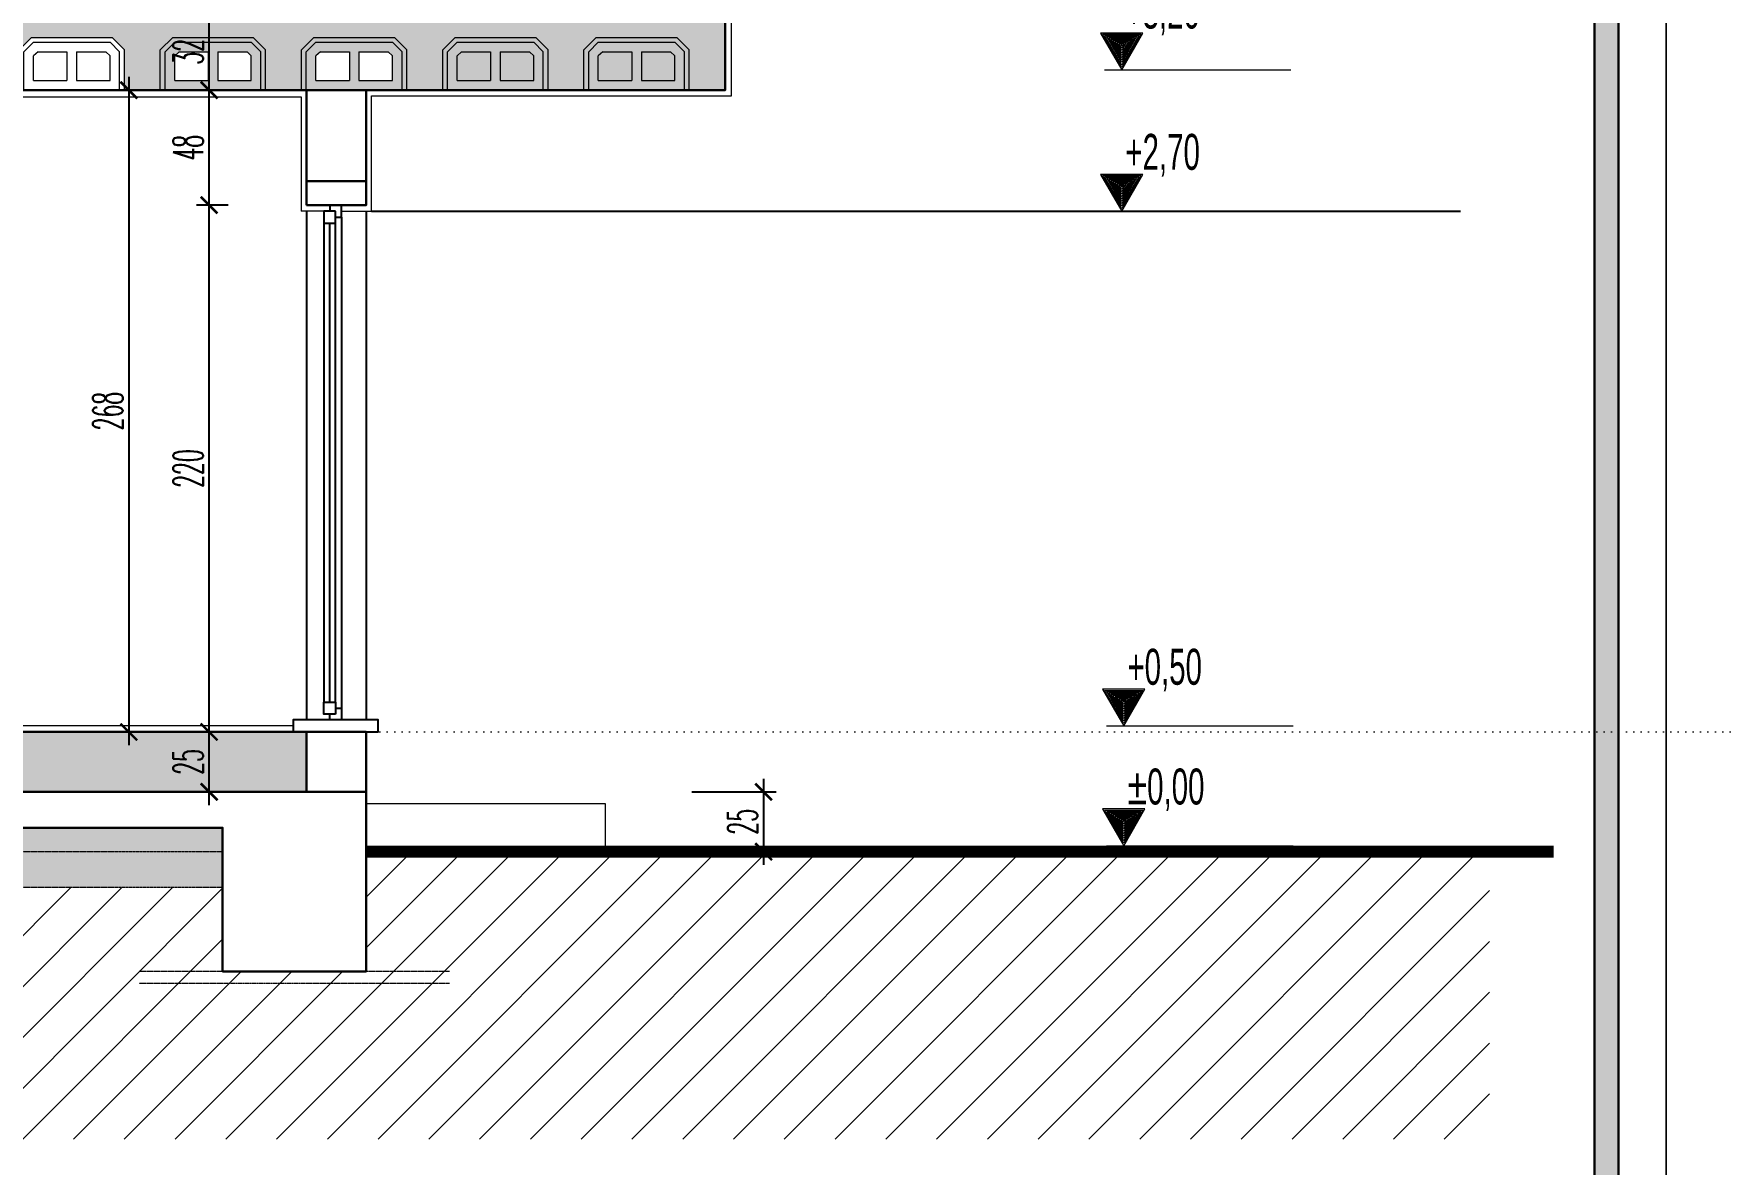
# Model space of a CAD drawing. Extents: x 775040 to 808375, y 4159409 to 4163651.
# Drawn here: x 793736 to 794443, y 4160081 to 4160553 of the extents above; entities that cross this region are included whole.
import ezdxf

# ---------------------------------------------------------------- set-up
doc = ezdxf.new("R2010")
doc.units = 0
doc.header["$MEASUREMENT"] = 0
doc.header["$PDMODE"] = 3
for name, pattern in [('ACAD_ISO07W100', [3, 0, -3]), ('DASHED2', [0.1875, 0.125, -0.0625]), ('DUZ', [500, 500])]:
    doc.linetypes.add(name, pattern=pattern)
doc.layers.get('0').update_dxf_attribs({"linetype": 'DUZ'})
for name, color, linetype, lineweight in [('25yazi', 255, 'Continuous', 15), ('duvar', 7, 'Continuous', 25), ('KALIN', 30, 'Continuous', 18), ('kapı', 3, 'Continuous', 9), ('P-HatchLight', 200, 'Continuous', 5), ('P-Levels', 240, 'Continuous', 20), ('P-Oklar', 31, 'Continuous', 18), ('Z_ duvar', 7, 'Continuous', 30), ('Z_antet', 31, 'Continuous', 30), ('Z_asmolen', 53, 'Continuous', 9), ('Z_g5', 5, 'Continuous', 18), ('Z_g6', 6, 'Continuous', 20), ('Z_izdot', 42, 'ACAD_ISO07W100', 9), ('Z_iç ölçü dikey', 111, 'Continuous', 25), ('Z_kesit döşeme', 5, 'Continuous', 30), ('Z_kolon tarama', 171, 'Continuous', 5), ('Z_sıva', 241, 'Continuous', 5), ('Z_tarama', 8, 'Continuous', 5), ('Z_yazı', 4, 'Continuous', 20)]:
    doc.layers.add(name, color=color, linetype=linetype, lineweight=lineweight)
for name, color, linetype in [('denizlik', 25, 'Continuous'), ('kot', 4, 'Continuous'), ('pencere', 3, 'Continuous')]:
    doc.layers.add(name, color=color, linetype=linetype)
doc.styles.add('50', font='swisscl.ttf', dxfattribs={"height": 50})
doc.styles.add('OLCUIC', font='ROMANS.SHX', dxfattribs={"width": 0.5})
doc.dimstyles.new('ölçü 50', dxfattribs={"dimtxt": 12.5, "dimasz": 7, "dimexe": 5.3, "dimexo": 5, "dimgap": 2.5, "dimtad": 1, "dimdec": 0, "dimzin": 9, "dimdsep": 46, "dimtxsty": 'OLCUIC', "dimblk1": 'ARCHTICK', "dimblk2": 'ARCHTICK', "dimsah": 1, "dimcen": 0, "dimdle": 5.5, "dimadec": 0, "dimazin": 0, "dimtfac": 1, "dimtdec": 0, "dimtix": 1, "dimtofl": 0, "dimtmove": 1, "dimatfit": 3, "dimldrblk": 'ARCHTICK', "dimfxl": 0, "dimtolj": 1, "dimtzin": 0, "dimarcsym": 0})

# ---------------------------------------------------------------- blocks, each defined once
blk = doc.blocks.new('asbnm')
at = {"layer": 'Z_asmolen'}
for p, q in [((44128.83, -2548.34), (44123.66, -2553.51)), ((44129.66, -2550.34), (44125.66, -2554.34)), ((44162.49, -2548.34), (44128.83, -2548.34)), ((44161.66, -2550.34), (44129.66, -2550.34)), ((44161.66, -2550.34), (44165.66, -2554.34)), ((44162.49, -2548.34), (44167.66, -2553.51)), ((44187.83, -2548.34), (44182.66, -2553.51)), ((44188.66, -2550.34), (44184.66, -2554.34)), ((44221.49, -2548.34), (44187.83, -2548.34)), ((44220.66, -2550.34), (44188.66, -2550.34)), ((44220.66, -2550.34), (44224.66, -2554.34)), ((44221.49, -2548.34), (44226.66, -2553.51)), ((44123.66, -2570.34), (44123.66, -2553.51)), ((44125.66, -2570.34), (44125.66, -2554.34)), ((44131.43, -2554.34), (44129.66, -2556.07)), ((44129.66, -2566.34), (44129.66, -2556.07)), ((44143.66, -2554.34), (44131.43, -2554.34)), ((44143.66, -2554.34), (44143.66, -2566.34)), ((44159.76, -2554.34), (44147.66, -2554.34)), ((44147.66, -2554.34), (44147.66, -2566.34)), ((44159.76, -2554.34), (44161.66, -2556.01)), ((44161.66, -2566.34), (44161.66, -2556.01)), ((44165.66, -2570.34), (44165.66, -2554.34)), ((44167.66, -2570.34), (44167.66, -2553.51)), ((44182.66, -2570.34), (44182.66, -2553.51)), ((44184.66, -2570.34), (44184.66, -2554.34)), ((44190.43, -2554.34), (44188.66, -2556.07)), ((44188.66, -2566.34), (44188.66, -2556.07)), ((44202.66, -2554.34), (44190.43, -2554.34)), ((44202.66, -2554.34), (44202.66, -2566.34)), ((44218.76, -2554.34), (44206.66, -2554.34)), ((44206.66, -2554.34), (44206.66, -2566.34)), ((44218.76, -2554.34), (44220.66, -2556.01)), ((44220.66, -2566.34), (44220.66, -2556.01)), ((44224.66, -2570.34), (44224.66, -2554.34)), ((44226.66, -2570.34), (44226.66, -2553.51)), ((44143.66, -2566.34), (44129.66, -2566.34)), ((44161.66, -2566.34), (44147.66, -2566.34)), ((44202.66, -2566.34), (44188.66, -2566.34)), ((44220.66, -2566.34), (44206.66, -2566.34)), ((44167.66, -2570.34), (44123.66, -2570.34)), ((44226.66, -2570.34), (44182.66, -2570.34))]:
    blk.add_line(p, q, dxfattribs=at)
blk = doc.blocks.new('_ARCHTICK')
at = {"color": 0, "linetype": 'ByBlock', "const_width": 0.15}
blk.add_lwpolyline([(-0.5, -0.5), (0.5, 0.5)], dxfattribs=at)
blk = doc.blocks.new('*D1011')
at = {"layer": 'Defpoints', "color": 0, "linetype": 'Continuous', "transparency": 16777216}
for p in [(793809.25, 4160261.14), (793837.62, 4160261.14), (793837.62, 4160236.14)]:
    blk.add_point(p, dxfattribs=at)
at = {"layer": 'Z_iç ölçü dikey', "color": 0, "linetype": 'Continuous', "lineweight": -2, "transparency": 16777216}
for p, q in [((793809.25, 4160230.64), (793809.25, 4160266.64)), ((793817.25, 4160261.14), (793803.95, 4160261.14)), ((793817.25, 4160236.14), (793803.95, 4160236.14))]:
    blk.add_line(p, q, dxfattribs=at)
at = {"layer": 'Z_iç ölçü dikey', "color": 0, "linetype": 'Continuous', "lineweight": -2, "transparency": 16777216, "xscale": 7, "yscale": 7, "zscale": 7}
for p, rotation in [((793809.25, 4160261.14), 90), ((793809.25, 4160236.14), 270)]:
    blk.add_blockref('_ARCHTICK', p, dxfattribs=dict(at, rotation=rotation))
at = {"layer": 'Z_iç ölçü dikey', "color": 0, "linetype": 'Continuous', "transparency": 16777216, "insert": (793800.5, 4160248.64), "char_height": 12.5, "attachment_point": 5, "rotation": 90, "style": 'OLCUIC'}
blk.add_mtext('\\A1;25', dxfattribs=at)
blk = doc.blocks.new('*D1012')
at = {"layer": 'Defpoints', "color": 0, "linetype": 'Continuous', "transparency": 16777216}
for p in [(793809.25, 4160481.14), (793857.79, 4160481.14), (793837.62, 4160261.14)]:
    blk.add_point(p, dxfattribs=at)
at = {"layer": 'Z_iç ölçü dikey', "color": 0, "linetype": 'Continuous', "lineweight": -2, "transparency": 16777216}
for p, q in [((793809.25, 4160255.64), (793809.25, 4160486.64)), ((793817.25, 4160481.14), (793803.95, 4160481.14)), ((793817.25, 4160261.14), (793803.95, 4160261.14))]:
    blk.add_line(p, q, dxfattribs=at)
at = {"layer": 'Z_iç ölçü dikey', "color": 0, "linetype": 'Continuous', "lineweight": -2, "transparency": 16777216, "xscale": 7, "yscale": 7, "zscale": 7}
for p, rotation in [((793809.25, 4160481.14), 90), ((793809.25, 4160261.14), 270)]:
    blk.add_blockref('_ARCHTICK', p, dxfattribs=dict(at, rotation=rotation))
at = {"layer": 'Z_iç ölçü dikey', "color": 0, "linetype": 'Continuous', "transparency": 16777216, "insert": (793800.5, 4160371.14), "char_height": 12.5, "attachment_point": 5, "rotation": 90, "style": 'OLCUIC'}
blk.add_mtext('\\A1;220', dxfattribs=at)
blk = doc.blocks.new('*D1013')
at = {"layer": 'Defpoints', "color": 0, "linetype": 'Continuous', "transparency": 16777216}
for p in [(793809.25, 4160529.14), (793840.6, 4160529.14), (793857.79, 4160481.14)]:
    blk.add_point(p, dxfattribs=at)
at = {"layer": 'Z_iç ölçü dikey', "color": 0, "linetype": 'Continuous', "lineweight": -2, "transparency": 16777216}
for p, q in [((793809.25, 4160475.64), (793809.25, 4160534.64)), ((793817.25, 4160529.14), (793803.95, 4160529.14)), ((793817.25, 4160481.14), (793803.95, 4160481.14))]:
    blk.add_line(p, q, dxfattribs=at)
at = {"layer": 'Z_iç ölçü dikey', "color": 0, "linetype": 'Continuous', "lineweight": -2, "transparency": 16777216, "xscale": 7, "yscale": 7, "zscale": 7}
for p, rotation in [((793809.25, 4160529.14), 90), ((793809.25, 4160481.14), 270)]:
    blk.add_blockref('_ARCHTICK', p, dxfattribs=dict(at, rotation=rotation))
at = {"layer": 'Z_iç ölçü dikey', "color": 0, "linetype": 'Continuous', "transparency": 16777216, "insert": (793800.5, 4160505.14), "char_height": 12.5, "attachment_point": 5, "rotation": 90, "style": 'OLCUIC'}
blk.add_mtext('\\A1;48', dxfattribs=at)
blk = doc.blocks.new('*D1014')
at = {"layer": 'Defpoints', "color": 0, "linetype": 'Continuous', "transparency": 16777216}
for p in [(793809.25, 4160561.14), (793829.95, 4160561.14), (793840.6, 4160529.14)]:
    blk.add_point(p, dxfattribs=at)
at = {"layer": 'Z_iç ölçü dikey', "color": 0, "linetype": 'Continuous', "lineweight": -2, "transparency": 16777216}
for p, q in [((793809.25, 4160523.64), (793809.25, 4160566.64)), ((793817.25, 4160561.14), (793803.95, 4160561.14)), ((793817.25, 4160529.14), (793803.95, 4160529.14))]:
    blk.add_line(p, q, dxfattribs=at)
at = {"layer": 'Z_iç ölçü dikey', "color": 0, "linetype": 'Continuous', "lineweight": -2, "transparency": 16777216, "xscale": 7, "yscale": 7, "zscale": 7}
for p, rotation in [((793809.25, 4160561.14), 90), ((793809.25, 4160529.14), 270)]:
    blk.add_blockref('_ARCHTICK', p, dxfattribs=dict(at, rotation=rotation))
at = {"layer": 'Z_iç ölçü dikey', "color": 0, "linetype": 'Continuous', "transparency": 16777216, "insert": (793800.5, 4160545.14), "char_height": 12.5, "attachment_point": 5, "rotation": 90, "style": 'OLCUIC'}
blk.add_mtext('\\A1;32', dxfattribs=at)
blk = doc.blocks.new('KOTLAMAGORUNUS KESITTE')
at = {"layer": 'P-HatchLight'}
for points in [[(0.1521, 0.1484), (0.0722, 0.01), (-0.0077, 0.1484)], [(0.1434, 0.1434), (0.0722, 0.02), (0.0009, 0.1434)], [(0.1348, 0.1384), (0.0722, 0.03), (0.0096, 0.1384)], [(0.1261, 0.1334), (0.0722, 0.04), (0.0183, 0.1334)], [(0.1175, 0.1284), (0.0722, 0.05), (0.0269, 0.1284)], [(0.1088, 0.1234), (0.0722, 0.06), (0.0356, 0.1234)], [(0.1001, 0.1184), (0.0722, 0.07), (0.0442, 0.1184)], [(0.0915, 0.1134), (0.0722, 0.08), (0.0529, 0.1134)], [(0.0828, 0.1084), (0.0722, 0.09), (0.0616, 0.1084)], [(0.0742, 0.1034), (0.0722, 0.1), (0.0702, 0.1034)]]:
    blk.add_lwpolyline(points, close=True, dxfattribs=at)
at = {"layer": 'P-Oklar', "color": 2, "ltscale": 0.5}
blk.add_line((0, 0), (0.7795, 0), dxfattribs=at)
blk.add_lwpolyline([(-0.0164, 0.1534), (0.0722, 0), (0.1608, 0.1534)], close=True, dxfattribs=at)
at = {"layer": 'P-Levels', "color": 7, "style": '50', "width": 0.8}
blk.add_attdef('%%P0.00', (-0.0314, 0.1775), '', height=0.15, dxfattribs=at)
blk = doc.blocks.new('*D1165')
at = {"layer": 'Defpoints', "color": 0, "linetype": 'Continuous', "transparency": 16777216}
for p in [(793809.25, 4160529.14), (793775.71, 4160261.14), (793809.25, 4160261.14)]:
    blk.add_point(p, dxfattribs=at)
at = {"layer": 'Z_iç ölçü dikey', "color": 0, "linetype": 'Continuous', "lineweight": -2, "transparency": 16777216}
for p, q in [((793775.71, 4160534.64), (793775.71, 4160255.64)), ((793783.71, 4160529.14), (793770.41, 4160529.14)), ((793783.71, 4160261.14), (793770.41, 4160261.14))]:
    blk.add_line(p, q, dxfattribs=at)
at = {"layer": 'Z_iç ölçü dikey', "color": 0, "linetype": 'Continuous', "lineweight": -2, "transparency": 16777216, "xscale": 7, "yscale": 7, "zscale": 7}
for p, rotation in [((793775.71, 4160529.14), 90), ((793775.71, 4160261.14), 270)]:
    blk.add_blockref('_ARCHTICK', p, dxfattribs=dict(at, rotation=rotation))
at = {"layer": 'Z_iç ölçü dikey', "color": 0, "linetype": 'Continuous', "transparency": 16777216, "insert": (793766.96, 4160395.14), "char_height": 12.5, "attachment_point": 5, "rotation": 90, "style": 'OLCUIC'}
blk.add_mtext('\\A1;268', dxfattribs=at)
blk = doc.blocks.new('*D1282')
at = {"layer": 'Defpoints', "color": 0, "linetype": 'Continuous', "transparency": 16777216}
for p in [(793866.56, 4160236.14), (793874.87, 4160211.14), (794040.92, 4160211.14)]:
    blk.add_point(p, dxfattribs=at)
at = {"layer": 'Z_yazı', "color": 0, "linetype": 'Continuous', "lineweight": -2, "transparency": 16777216}
for p, q in [((794040.92, 4160241.64), (794040.92, 4160205.64)), ((794010.92, 4160236.14), (794046.22, 4160236.14)), ((794010.92, 4160211.14), (794046.22, 4160211.14))]:
    blk.add_line(p, q, dxfattribs=at)
at = {"layer": 'Z_yazı', "color": 0, "linetype": 'Continuous', "lineweight": -2, "transparency": 16777216, "xscale": 7, "yscale": 7, "zscale": 7}
for p, rotation in [((794040.92, 4160236.14), 90), ((794040.92, 4160211.14), 270)]:
    blk.add_blockref('_ARCHTICK', p, dxfattribs=dict(at, rotation=rotation))
at = {"layer": 'Z_yazı', "color": 0, "linetype": 'Continuous', "transparency": 16777216, "insert": (794032.17, 4160223.64), "char_height": 12.5, "attachment_point": 5, "rotation": 90, "style": 'OLCUIC'}
blk.add_mtext('\\A1;25', dxfattribs=at)

msp = doc.modelspace()

# ---------------------------------------------------------------- hatches: boundary and pattern name
at = {"layer": 'Z_antet'}
msp.add_hatch(color=256, dxfattribs=at).paths.add_polyline_path([(790577.64, 4159743.65), (790577.64, 4159438.75), (794388.09, 4159438.75), (794388.09, 4163258.75), (790577.64, 4163258.75), (790577.64, 4159741.15), (790567.64, 4159741.15), (790567.64, 4163268.75), (794398.09, 4163268.75), (794398.09, 4159428.75), (790567.64, 4159428.75), (790567.64, 4159743.65)])
at = {"layer": 'Z_kolon tarama'}
h = msp.add_hatch(dxfattribs=at)
h.set_pattern_fill('ANSI33', color=256, scale=15, style=0)
h.paths.add_polyline_path([(792844.87, 4160545.97), (792850.04, 4160551.14), (792883.69, 4160551.14), (792888.87, 4160545.97), (792888.87, 4160529.14), (792903.87, 4160529.14), (792903.87, 4160545.97), (792909.04, 4160551.14), (792942.69, 4160551.14), (792947.87, 4160545.97), (792947.87, 4160529.14), (792962.87, 4160529.14), (792962.87, 4160545.97), (792968.04, 4160551.14), (793001.69, 4160551.14), (793006.87, 4160545.97), (793006.87, 4160529.14), (793021.87, 4160529.14), (793021.87, 4160545.97), (793027.04, 4160551.14), (793060.69, 4160551.14), (793065.87, 4160545.97), (793065.87, 4160529.14), (793080.87, 4160529.14), (793080.87, 4160545.97), (793086.04, 4160551.14), (793119.69, 4160551.14), (793124.87, 4160545.97), (793124.87, 4160529.14), (793139.87, 4160529.14), (793139.87, 4160545.97), (793145.04, 4160551.14), (793178.69, 4160551.14), (793183.87, 4160545.97), (793183.87, 4160529.14), (793198.87, 4160529.14), (793198.87, 4160545.97), (793204.04, 4160551.14), (793237.69, 4160551.14), (793242.87, 4160545.97), (793242.87, 4160529.14), (793257.87, 4160529.14), (793257.87, 4160545.97), (793263.04, 4160551.14), (793296.69, 4160551.14), (793301.87, 4160545.97), (793301.87, 4160529.14), (793316.87, 4160529.14), (793316.87, 4160545.97), (793322.04, 4160551.14), (793355.69, 4160551.14), (793360.87, 4160545.97), (793360.87, 4160529.14), (793375.87, 4160529.14), (793375.87, 4160545.97), (793381.04, 4160551.14), (793414.69, 4160551.14), (793419.87, 4160545.97), (793419.87, 4160529.14), (793434.87, 4160529.14), (793434.87, 4160545.97), (793440.04, 4160551.14), (793473.69, 4160551.14), (793478.87, 4160545.97), (793478.87, 4160529.14), (793493.87, 4160529.14), (793493.87, 4160545.97), (793499.04, 4160551.14), (793532.69, 4160551.14), (793537.87, 4160545.97), (793537.87, 4160529.14), (793552.87, 4160529.14), (793552.87, 4160545.97), (793558.04, 4160551.14), (793591.69, 4160551.14), (793596.87, 4160545.97), (793596.87, 4160529.14), (793611.87, 4160529.14), (793611.87, 4160545.97), (793617.04, 4160551.14), (793650.69, 4160551.14), (793655.87, 4160545.97), (793655.87, 4160529.14), (793670.87, 4160529.14), (793670.87, 4160545.97), (793676.04, 4160551.14), (793709.69, 4160551.14), (793714.87, 4160545.97), (793714.87, 4160529.14), (793729.87, 4160529.14), (793729.87, 4160545.97), (793735.04, 4160551.14), (793768.69, 4160551.14), (793773.87, 4160545.97), (793773.87, 4160529.14), (794024.87, 4160529.14), (794024.87, 4160561.14), (792777.87, 4160561.14), (792777.87, 4160543.49), (792749.87, 4160543.49), (792749.87, 4160525.85), (792721.87, 4160525.85), (792721.87, 4160508.2), (792693.87, 4160508.2), (792693.87, 4160490.55), (792665.87, 4160490.55), (792665.87, 4160472.91), (792637.87, 4160472.91), (792637.87, 4160455.26), (792609.87, 4160455.26), (792609.87, 4160437.61), (792581.87, 4160437.61), (792581.87, 4160419.96), (792553.87, 4160419.96), (792553.87, 4160402.32), (792525.87, 4160402.32), (792525.87, 4160384.67), (792497.87, 4160384.67), (792497.87, 4160367.02), (792469.87, 4160367.02), (792469.87, 4160349.38), (792441.87, 4160349.38), (792441.87, 4160331.73), (792413.87, 4160331.73), (792413.87, 4160314.08), (792385.87, 4160314.08), (792385.87, 4160296.44), (792357.87, 4160296.44), (792357.87, 4160278.79), (792329.87, 4160278.79), (792329.87, 4160261.14), (792372.87, 4160261.14), (792372.87, 4160270.51), (792783.23, 4160529.14), (792844.87, 4160529.14)])
h.paths.add_polyline_path([(793794.87, 4160543.47), (793796.76, 4160545.14), (793808.87, 4160545.14), (793808.87, 4160533.14), (793794.87, 4160533.14)], flags=16)
h.paths.add_polyline_path([(793812.87, 4160545.14), (793825.09, 4160545.14), (793826.87, 4160543.42), (793826.87, 4160533.14), (793812.87, 4160533.14)], flags=16)
h.paths.add_polyline_path([(793853.87, 4160543.47), (793855.76, 4160545.14), (793867.87, 4160545.14), (793867.87, 4160533.14), (793853.87, 4160533.14)], flags=16)
h.paths.add_polyline_path([(793871.87, 4160545.14), (793884.09, 4160545.14), (793885.87, 4160543.42), (793885.87, 4160533.14), (793871.87, 4160533.14)], flags=16)
h.paths.add_polyline_path([(793809.88, 4160536.96), (793809.88, 4160553.33), (793791.13, 4160553.33), (793791.13, 4160536.96)], flags=24)
at = {"layer": 'Z_tarama'}
h = msp.add_hatch(dxfattribs=at)
h.set_pattern_fill('ANSI38', color=256, scale=30, style=0)
h.set_pattern_definition([(45, (-69547.51, -29927.1526), (-2.6516504294, 2.6516504294), []), (135, (-69547.51, -29927.1526), (-7.9549512883, 2.6516504294), [9.375, -5.625])])
h.paths.add_polyline_path([(792329.87, 4160261.14), (792154.87, 4160261.14), (792154.87, 4160236.14), (792329.87, 4160236.14)])
h.paths.add_polyline_path([(792144.87, 4160261.14), (791964.87, 4160261.14), (791964.87, 4160236.14), (792144.87, 4160236.14)])
h.paths.add_polyline_path([(793014.87, 4160261.14), (792372.87, 4160261.14), (792372.87, 4160236.14), (793014.87, 4160236.14)])
h.paths.add_polyline_path([(793389.87, 4160261.14), (793024.87, 4160261.14), (793024.87, 4160236.14), (793389.87, 4160236.14)])
h.paths.add_polyline_path([(793849.87, 4160261.14), (793844.37, 4160261.14), (793399.87, 4160261.14), (793399.87, 4160236.14), (793849.87, 4160236.14)])
at = {"layer": 'Z_tarama', "ltscale": 50}
h = msp.add_hatch(dxfattribs=at)
h.set_pattern_fill('AR-HBONE', color=256, scale=0.7, style=0)
h.set_pattern_definition([(45, (-69547.51, -29927.1526), (3e-16, 3.9597979746), [8.4, -2.8]), (135, (-69545.5302, -29925.1727), (3e-16, 3.9597979746), [8.4, -2.8])])
h.paths.add_polyline_path([(791929.87, 4160221.14), (791404.87, 4160221.14), (791404.87, 4160211.14), (791929.87, 4160211.14)])
h.paths.add_polyline_path([(792329.87, 4160221.14), (791989.87, 4160221.14), (791989.87, 4160211.14), (792329.87, 4160211.14)])
h.paths.add_polyline_path([(792989.87, 4160221.14), (792389.87, 4160221.14), (792389.87, 4160211.14), (792989.87, 4160211.14)])
h.paths.add_polyline_path([(793814.87, 4160221.14), (793049.87, 4160221.14), (793049.87, 4160211.14), (793814.87, 4160211.14)])
at = {"layer": 'Z_tarama'}
h = msp.add_hatch(dxfattribs=at)
h.set_pattern_fill('ANSI31', color=256, scale=120, style=0)
h.set_pattern_definition([(45, (-69547.51, -29927.153), (-10.60660172, 10.60660172), [])])
h.paths.add_polyline_path([(794344.22, 4160211.14), (793874.87, 4160211.14), (793874.87, 4160161.14), (793814.87, 4160161.14), (793814.87, 4160196.14), (793049.87, 4160196.14), (793049.87, 4160161.14), (792989.87, 4160161.14), (792989.87, 4160196.14), (792389.87, 4160196.14), (792389.87, 4160161.14), (792329.87, 4160161.14), (792329.87, 4160196.14), (791989.87, 4160196.14), (791989.87, 4160161.14), (791929.87, 4160161.14), (791929.87, 4160196.14), (791404.87, 4160196.14), (791404.87, 4160161.14), (791344.87, 4160161.14), (791344.87, 4160211.14), (790610.67, 4160211.14), (790610.67, 4160091.14), (794344.22, 4160091.14)])
at = {"layer": 'Z_tarama', "linetype": 'DASHED2'}
h = msp.add_hatch(dxfattribs=at)
h.set_pattern_fill('EARTH', color=256, scale=25, angle=45, style=0)
h.set_pattern_definition([(45, (-69547.51, -29927.1526), (9e-16, 8.838834765), [6.25, -6.25]), (45, (-69549.1674, -29925.495), (9e-16, 8.838834765), [6.25, -6.25]), (45, (-69550.8247, -29923.838), (9e-16, 8.838834765), [6.25, -6.25]), (135, (-69550.8247, -29922.733), (-8.838834765, 9e-16), [6.25, -6.25]), (135, (-69549.1674, -29921.076), (-8.838834765, 9e-16), [6.25, -6.25]), (135, (-69547.51, -29919.4186), (-8.838834765, 9e-16), [6.25, -6.25])])
h.paths.add_polyline_path([(793814.87, 4160211.14), (793049.87, 4160211.14), (793049.87, 4160196.14), (793814.87, 4160196.14)])
h.paths.add_polyline_path([(792989.87, 4160211.14), (792389.87, 4160211.14), (792389.87, 4160196.14), (792989.87, 4160196.14)])
h.paths.add_polyline_path([(792329.87, 4160211.14), (791989.87, 4160211.14), (791989.87, 4160196.14), (792329.87, 4160196.14)])
h.paths.add_polyline_path([(791929.87, 4160211.14), (791404.87, 4160211.14), (791404.87, 4160196.14), (791929.87, 4160196.14)])

# ---------------------------------------------------------------- linework, layer by layer
at = {"layer": 'denizlik', "color": 5}
msp.add_lwpolyline([(793874.87, 4160261.14), (793879.87, 4160261.14), (793879.87, 4160266.14), (793844.37, 4160266.14), (793844.37, 4160261.14), (793874.87, 4160261.14)], dxfattribs=at)
at = {"layer": 'duvar', "color": 4}
for p, q in [((793849.87, 4160478.64), (793849.87, 4160266.14)), ((793874.87, 4160478.64), (793874.87, 4160266.14))]:
    msp.add_line(p, q, dxfattribs=at)
at = {"layer": 'KALIN'}
msp.add_lwpolyline([(790427.64, 4163288.75), (790427.64, 4159408.75), (794418.09, 4159408.75), (794418.09, 4163288.75)], close=True, dxfattribs=at)
msp.add_lwpolyline([(790447.64, 4159741.15), (790447.64, 4163288.75), (794418.09, 4163288.75), (794418.09, 4159408.75), (790447.64, 4159408.75), (790447.64, 4159743.65)], dxfattribs=at)
at = {"layer": 'pencere', "color": 1}
for p, q in [((793857.12, 4160473.64), (793857.12, 4160273.64)), ((793862.12, 4160273.64), (793862.12, 4160473.64)), ((793864.62, 4160476.14), (793864.62, 4160271.14))]:
    msp.add_line(p, q, dxfattribs=at)
at = {"layer": 'pencere'}
msp.add_line((793859.62, 4160273.64), (793859.62, 4160473.64), dxfattribs=at)
for points in [[(793862.12, 4160478.64), (793857.12, 4160478.64), (793857.12, 4160473.64), (793862.12, 4160473.64)], [(793862.12, 4160268.64), (793857.12, 4160268.64), (793857.12, 4160273.64), (793862.12, 4160273.64)]]:
    msp.add_lwpolyline(points, close=True, dxfattribs=at)
for points in [[(793862.12, 4160476.14), (793864.62, 4160476.14), (793864.62, 4160481.14), (793859.62, 4160481.14), (793859.62, 4160478.64)], [(793862.12, 4160271.14), (793864.62, 4160271.14), (793864.62, 4160266.14), (793859.62, 4160266.14), (793859.62, 4160268.64)]]:
    msp.add_lwpolyline(points, dxfattribs=at)
at = {"layer": 'Z_ duvar'}
for p, q in [((793849.87, 4160491.14), (793849.87, 4160529.14)), ((793874.87, 4160491.14), (793874.87, 4160529.14)), ((793849.87, 4160236.14), (793849.87, 4160261.14)), ((793849.87, 4160261.14), (793874.87, 4160261.14)), ((793874.87, 4160236.14), (793874.87, 4160261.14))]:
    msp.add_line(p, q, dxfattribs=at)
at = {"layer": 'Z_antet'}
msp.add_lwpolyline([(790577.64, 4159743.65), (790577.64, 4159438.75), (794388.09, 4159438.75), (794388.09, 4163258.75), (790577.64, 4163258.75), (790577.64, 4159741.15), (790567.64, 4159741.15), (790567.64, 4163268.75), (794398.09, 4163268.75), (794398.09, 4159428.75), (790567.64, 4159428.75), (790567.64, 4159743.65)], close=True, dxfattribs=at)
at = {"layer": 'Z_g5', "linetype": 'Continuous'}
msp.add_lwpolyline([(793974.87, 4160211.14), (793974.87, 4160231.14), (793874.87, 4160231.14)], dxfattribs=at)
at = {"layer": 'Z_g6', "linetype": 'Continuous', "const_width": 5}
msp.add_lwpolyline([(793874.87, 4160211.14), (794371.01, 4160211.14)], dxfattribs=at)
at = {"layer": 'Z_izdot'}
msp.add_line((797361.9, 4160261.14), (790665.92, 4160261.14), dxfattribs=at)
at = {"layer": 'Z_iç ölçü dikey', "color": 5, "linetype": 'Continuous'}
msp.add_line((793877.13, 4160478.64), (794332.1, 4160478.64), dxfattribs=at)
at = {"layer": 'Z_kesit döşeme', "linetype": 'Continuous'}
msp.add_line((793399.87, 4160261.14), (793849.87, 4160261.14), dxfattribs=at)
msp.add_lwpolyline([(792777.87, 4160561.14), (794024.87, 4160561.14), (794024.87, 4160529.14), (792783.23, 4160529.14)], dxfattribs=at)
at = {"layer": 'Z_kesit döşeme'}
msp.add_lwpolyline([(793849.87, 4160481.14), (793849.87, 4160491.14), (793874.87, 4160491.14), (793874.87, 4160481.14)], close=True, dxfattribs=at)
at = {"layer": 'Z_kesit döşeme', "linetype": 'Continuous'}
msp.add_lwpolyline([(793874.87, 4160236.14), (791344.87, 4160236.14), (791344.87, 4160161.14), (791404.87, 4160161.14), (791404.87, 4160221.14), (791929.87, 4160221.14), (791929.87, 4160161.14), (791989.87, 4160161.14), (791989.87, 4160221.14), (792329.87, 4160221.14), (792329.87, 4160161.14), (792389.87, 4160161.14), (792389.87, 4160221.14), (792989.87, 4160221.14), (792989.87, 4160161.14), (793049.87, 4160161.14), (793049.87, 4160221.14), (793814.87, 4160221.14), (793814.87, 4160161.14), (793874.87, 4160161.14)], close=True, dxfattribs=at)
at = {"layer": 'Z_sıva', "linetype": 'Continuous'}
for p, q in [((794027.46, 4160526.76), (794027.46, 4160561.14)), ((793402.2, 4160526.32), (793847.74, 4160526.32)), ((793847.74, 4160526.32), (793847.74, 4160478.64)), ((793877.13, 4160478.64), (793877.13, 4160526.76)), ((793877.13, 4160526.76), (794027.46, 4160526.76)), ((793857.12, 4160478.64), (793847.74, 4160478.64)), ((793864.62, 4160478.64), (793877.13, 4160478.64)), ((793844.37, 4160263.64), (793403.95, 4160263.64))]:
    msp.add_line(p, q, dxfattribs=at)
at = {"layer": 'Z_tarama', "linetype": 'DASHED2'}
for p, q in [((793814.87, 4160211.14), (793049.87, 4160211.14)), ((793814.87, 4160196.14), (793049.87, 4160196.14))]:
    msp.add_line(p, q, dxfattribs=at)
for points in [[(793909.74, 4160161.14), (793780, 4160161.14)], [(793909.74, 4160156.14), (793780, 4160156.14)]]:
    msp.add_lwpolyline(points, dxfattribs=at)

# ---------------------------------------------------------------- block references
at = {"layer": 'kapı', "xscale": -1}
for p in [(837897.52, 4163099.48), (838015.52, 4163099.48), (838133.52, 4163099.48)]:
    msp.add_blockref('asbnm', p, dxfattribs=at)
at = {"layer": 'kot'}
ref = msp.add_blockref('KOTLAMAGORUNUS KESITTE', (794183.31, 4160537.64), dxfattribs=dict(at, xscale=100, yscale=100, zscale=100))
ref.add_attrib('%%P0.00', '+3,20', (794192.08, 4160554.87), dxfattribs={"layer": '25yazi', "height": 15, "style": '50', "width": 0.8})
ref = msp.add_blockref('KOTLAMAGORUNUS KESITTE', (794183.31, 4160478.64), dxfattribs=dict(at, xscale=100, yscale=100, zscale=100))
ref.add_attrib('%%P0.00', '+2,70', (794192.08, 4160495.87), dxfattribs={"layer": '25yazi', "height": 15, "style": '50', "width": 0.8})
ref = msp.add_blockref('KOTLAMAGORUNUS KESITTE', (794184.18, 4160263.64), dxfattribs=dict(at, xscale=100, yscale=100, zscale=100))
ref.add_attrib('%%P0.00', '+0,50', (794192.94, 4160280.87), dxfattribs={"layer": '25yazi', "height": 15, "style": '50', "width": 0.8})
ref = msp.add_blockref('KOTLAMAGORUNUS KESITTE', (794184.18, 4160213.64), dxfattribs=dict(at, xscale=100, yscale=100, zscale=100))
ref.add_attrib('%%P0.00', '%%P0,00', (794192.94, 4160230.87), dxfattribs={"layer": '25yazi', "height": 15, "style": '50', "width": 0.8})

# ---------------------------------------------------------------- dimensions: what is measured, and where the dimension line sits
at = {"layer": 'Z_iç ölçü dikey', "linetype": 'Continuous'}
for base, p1, p2, picture, middle in [((793809.25, 4160561.14), (793840.6, 4160529.14), (793829.95, 4160561.14), '*D1014', (793800.5, 4160545.14)), ((793775.71, 4160261.14), (793809.25, 4160529.14), (793809.25, 4160261.14), '*D1165', (793766.96, 4160395.14)), ((793809.25, 4160529.14), (793857.79, 4160481.14), (793840.6, 4160529.14), '*D1013', (793800.5, 4160505.14)), ((793809.25, 4160481.14), (793837.62, 4160261.14), (793857.79, 4160481.14), '*D1012', (793800.5, 4160371.14)), ((793809.25, 4160261.14), (793837.62, 4160236.14), (793837.62, 4160261.14), '*D1011', (793800.5, 4160248.64))]:
    dim = msp.add_linear_dim(base=base, p1=p1, p2=p2, angle=90, dimstyle='ölçü 50', override={"dimfxl": 8}, dxfattribs=at)
    dim.commit()
    dim.dimension.update_dxf_attribs({"geometry": picture, "text_midpoint": middle})
at = {"layer": 'Z_yazı', "color": 5, "linetype": 'Continuous'}
dim = msp.add_linear_dim(base=(794040.92, 4160211.14), p1=(793866.56, 4160236.14), p2=(793874.87, 4160211.14), angle=90, dimstyle='ölçü 50', override={"dimfxl": 30}, dxfattribs=at)
dim.commit()
dim.dimension.update_dxf_attribs({"geometry": '*D1282', "text_midpoint": (794032.17, 4160223.64)})

doc.saveas('drawing.dxf')
